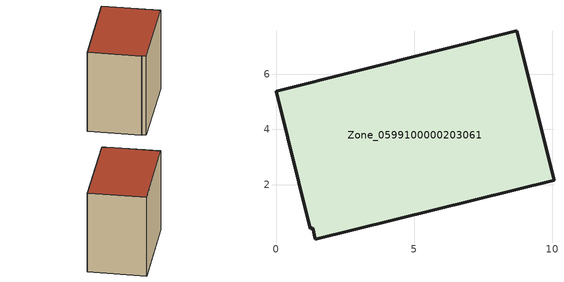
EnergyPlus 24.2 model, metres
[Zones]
Zone_0599100000203061
 floor ground (C_G): 1.33,0.43 1.24,0.41 0,5.37 8.72,7.57 10.07,2.16 1.42,0.02 z0
 wall outside (C_F): 10.07,2.16 8.72,7.57 0,5.37 1.24,0.41 1.33,0.43 1.42,0.02 10.07,2.16 z0:8.36
 roof outside (C_R): 1.42,0.02 10.07,2.16 8.72,7.57 0,5.37 1.24,0.41 1.33,0.43 z8.36
[BUILDING]
Pand.0599100000203061: North Axis=0; Terrain=City; Loads Convergence Tolerance Value=0.04; Temperature Convergence Tolerance Value=0.4; Solar Distribution=FullExterior; Maximum Number of Warmup Days=25; Minimum Number of Warmup Days=1
[Site:Location]
Rotterdam.The.Hague.AP_ZH_NLD Design_Conditions: Latitude=51.96; Longitude=4.45; Time Zone=1; Elevation=-4.5
[SITE:GROUNDTEMPERATURE:BUILDINGSURFACE]
18, 18, 18, 18, 18, 18, 18, 18, 18, 18, 18, 18
[MATERIAL] Thermal Absorptance=0.9; Solar Absorptance=0.7; Visible Absorptance=0.7
Name | Roughness | Thickness | Conductivity | Density | Specific Heat
G.TI.1975-1991 | MediumSmooth | 0.15 | 0.288461 | 540 | 1210
F.TI.1975-1991 | Rough | 0.3 | 0.230769 | 1920 | 840
R.TI.1975-1991 | MediumRough | 0.2 | 0.153846 | 1500 | 1000
[CONSTRUCTION]
C_G: G.TI.1975-1991
C_F: F.TI.1975-1991
C_R: R.TI.1975-1991
[ZONE]
Zone_0599100000203061: Type=1; Multiplier=1; Ceiling Height=Autocalculate; Volume=Autocalculate; Floor Area=autocalculate; Part of Total Floor Area=Yes
[ZONEINFILTRATION:DESIGNFLOWRATE]
Infil_Zone_0599100000203061: Zone or ZoneList or Space or SpaceList=Zone_0599100000203061; Schedule=AlwaysOn; Design Flow Rate Calculation Method=Flow/Area; Flow Rate per Floor Area=0.003; Constant Term Coefficient=1; Temperature Term Coefficient=0; Velocity Term Coefficient=0; Velocity Squared Term Coefficient=0
[HVACTEMPLATE:ZONE:IDEALLOADSAIRSYSTEM]
Zone_0599100000203061: Maximum Heating Supply Air Temperature=50; Minimum Cooling Supply Air Temperature=13; Maximum Heating Supply Air Humidity Ratio=0.0156; Minimum Cooling Supply Air Humidity Ratio=0.0077; Heating Limit=NoLimit; Cooling Limit=NoLimit; Dehumidification Control Type=ConstantSensibleHeatRatio; Cooling Sensible Heat Ratio=0.7; Dehumidification Setpoint=60; Humidification Control Type=None; Humidification Setpoint=30; Outdoor Air Method=None; Outdoor Air Flow Rate per Person=0.00944; Outdoor Air Flow Rate per Zone Floor Area=0; Outdoor Air Flow Rate per Zone=0; Demand Controlled Ventilation Type=None; Outdoor Air Economizer Type=NoEconomizer; Heat Recovery Type=None; Sensible Heat Recovery Effectiveness=0.7; Latent Heat Recovery Effectiveness=0.65
[ZONECONTROL:THERMOSTAT]
ThermostatControl_Zone_0599100000203061: Zone or ZoneList=Zone_0599100000203061; Control Type Schedule=DualSetpointControlType; Control 1=Thermostat_Zone_0599100000203061; Temperature Difference Between Cutout And Setpoint=0
[THERMOSTATSETPOINT:DUALSETPOINT]
Thermostat_Zone_0599100000203061: Heating Setpoint Temperature Schedule=HeatingSetpoint_Zone_0599100000203061; Cooling Setpoint Temperature Schedule=CoolingSetpoint_Zone_0599100000203061
[SCHEDULE:COMPACT]
HeatingSetpoint_Zone_0599100000203061: Through: 12/31, For: AllDays, Until: 24:00, 21
CoolingSetpoint_Zone_0599100000203061: Through: 12/31, For: AllDays, Until: 24:00, 24
DualSetpointControlType: Through: 12/31, For: AllDays, Until: 24:00, 4
AlwaysOn: Through: 12/31, For: AllDays, Until: 24:00, 1
